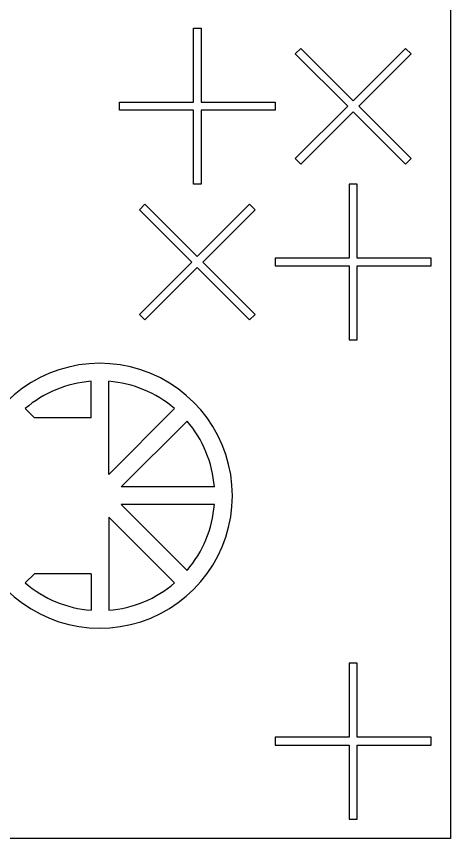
# Model space of a CAD drawing. Header units: inches. Extents: x -271009 to 5700, y -37000 to 38138.
# Drawn here: x -111129 to -108252, y -8627 to -3223 of the extents above; entities that cross this region are included whole.
import ezdxf

# ---------------------------------------------------------------- set-up
doc = ezdxf.new("R2010")
doc.units = ezdxf.units.IN
doc.header["$MEASUREMENT"] = 0

msp = doc.modelspace()

# ---------------------------------------------------------------- linework, layer by layer
for p, q in [((-109978, -3780.9), (-109978, -3298.7)), ((-109978, -3298.7), (-109927.2, -3298.7)), ((-109927.2, -3298.7), (-109927.2, -3780.9)), ((-109314.4, -3465.3), (-109278.5, -3429.5)), ((-109278.5, -3429.5), (-108937.6, -3770.4)), ((-108937.6, -3770.4), (-108596.7, -3429.5)), ((-108596.7, -3429.5), (-108560.8, -3465.3)), ((-108973.5, -3806.2), (-109314.4, -3465.3)), ((-108560.8, -3465.3), (-108901.7, -3806.2)), ((-110460.1, -3831.6), (-110460.1, -3780.9)), ((-110460.1, -3780.9), (-109978, -3780.9)), ((-109927.2, -3780.9), (-109445.1, -3780.9)), ((-109445.1, -3780.9), (-109445.1, -3831.6)), ((-109978, -3831.6), (-110460.1, -3831.6)), ((-109978, -4313.7), (-109978, -3831.6)), ((-109445.1, -3831.6), (-109927.2, -3831.6)), ((-109927.2, -3831.6), (-109927.2, -4313.7)), ((-109314.4, -4147.2), (-108973.5, -3806.2)), ((-108901.7, -3806.2), (-108560.8, -4147.2)), ((-108937.6, -3842.1), (-109278.5, -4183)), ((-108596.7, -4183), (-108937.6, -3842.1)), ((-109278.5, -4183), (-109314.4, -4147.2)), ((-108560.8, -4147.2), (-108596.7, -4183)), ((-109927.2, -4313.7), (-109978, -4313.7)), ((-108912.2, -4313.7), (-108963, -4313.7)), ((-108963, -4313.7), (-108963, -4795.9)), ((-108912.2, -4795.9), (-108912.2, -4313.7)), ((-110293.5, -4444.5), (-110329.4, -4480.3)), ((-110329.4, -4480.3), (-109988.5, -4821.2)), ((-109952.6, -4785.4), (-110293.5, -4444.5)), ((-109611.7, -4444.5), (-109952.6, -4785.4)), ((-109916.7, -4821.2), (-109575.8, -4480.3)), ((-109575.8, -4480.3), (-109611.7, -4444.5)), ((-109445.1, -4795.9), (-109445.1, -4846.6)), ((-108963, -4795.9), (-109445.1, -4795.9)), ((-108430.1, -4795.9), (-108912.2, -4795.9)), ((-108430.1, -4846.6), (-108430.1, -4795.9)), ((-109988.5, -4821.2), (-110329.4, -5162.2)), ((-110293.5, -5198), (-109952.6, -4857.1)), ((-109952.6, -4857.1), (-109611.7, -5198)), ((-109575.8, -5162.2), (-109916.7, -4821.2)), ((-109445.1, -4846.6), (-108963, -4846.6)), ((-108963, -4846.6), (-108963, -5328.7)), ((-108912.2, -5328.7), (-108912.2, -4846.6)), ((-108912.2, -4846.6), (-108430.1, -4846.6)), ((-110329.4, -5162.2), (-110311.5, -5180.1)), ((-110311.5, -5180.1), (-110293.5, -5198)), ((-109611.7, -5198), (-109575.8, -5162.2)), ((-108963, -5328.7), (-108912.2, -5328.7)), ((-110644.5, -5836.2), (-110644.5, -5598.2)), ((-110529.5, -6204.9), (-110529.5, -5598.2)), ((-111013.2, -5836.2), (-111073.5, -5775.9)), ((-110100.5, -5775.9), (-110529.5, -6204.9)), ((-110644.5, -5836.2), (-111013.2, -5836.2)), ((-110019.2, -5857.3), (-110448.1, -6286.2)), ((-109841.5, -6286.2), (-110448.1, -6286.2)), ((-109841.5, -6401.3), (-110448.1, -6401.3)), ((-110019.2, -6830.2), (-110448.1, -6401.3)), ((-110529.5, -6482.6), (-110529.5, -7089.3)), ((-110100.5, -6911.6), (-110529.5, -6482.6)), ((-111013.2, -6851.2), (-111073.5, -6911.6)), ((-110644.5, -6851.2), (-111013.2, -6851.2)), ((-110644.5, -6851.2), (-110644.5, -7089.3)), ((-108912.2, -7434.9), (-108963, -7434.9)), ((-108963, -7434.9), (-108963, -7917)), ((-108912.2, -7917), (-108912.2, -7434.9)), ((-109445.1, -7917), (-109445.1, -7967.7)), ((-108963, -7917), (-109445.1, -7917)), ((-108430.1, -7917), (-108912.2, -7917)), ((-108430.1, -7967.7), (-108430.1, -7917)), ((-109445.1, -7967.7), (-108963, -7967.7)), ((-108963, -7967.7), (-108963, -8449.9)), ((-108912.2, -8449.9), (-108912.2, -7967.7)), ((-108912.2, -7967.7), (-108430.1, -7967.7)), ((-108963, -8449.9), (-108912.2, -8449.9))]:
    msp.add_line(p, q)
msp.add_lwpolyline([(-137000, 35000, 6), (-113000, 35000)], format="xyb", close=True)
msp.add_lwpolyline([(-108303.2, -8576.7), (-119366.8, -8576.7), (-119366.8, -50.7), (-108303.2, -50.7)], close=True)
for radius, start, end in [(862.7, 216.0319, 143.9681), (747.7, 94.4117, 130.5883), (747.7, 49.4117, 85.5883), (747.7, 4.4117, 40.5883), (747.7, 319.4117, 355.5883), (747.7, 229.4117, 265.5883), (747.7, 274.4117, 310.5883)]:
    msp.add_arc((-110587, -6343.7), radius, start, end)

doc.saveas('drawing.dxf')
